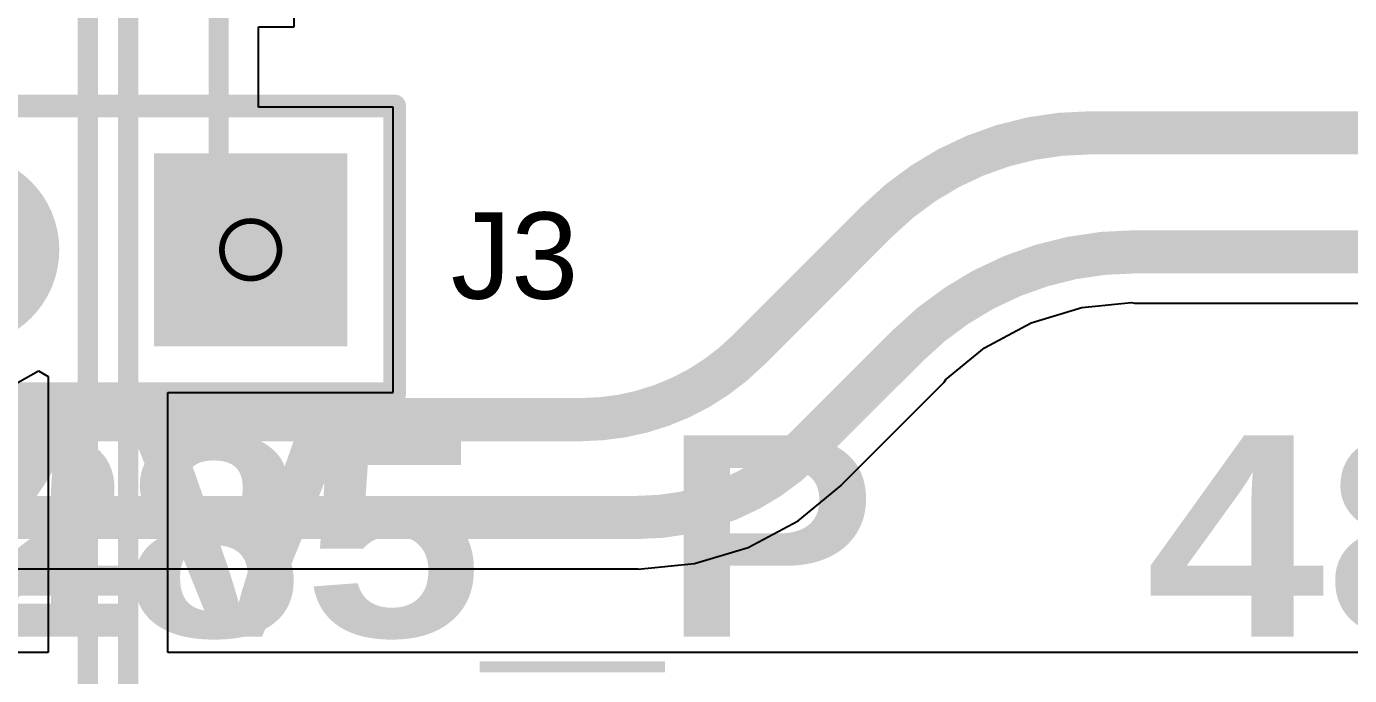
# Model space of a CAD drawing. Header units: inches. Extents: x -25 to 209, y 65 to 158.
# Drawn here: x 17.29 to 28.96, y 79.3 to 85.03 of the extents above; entities that cross this region are included whole.
import ezdxf

# ---------------------------------------------------------------- set-up
doc = ezdxf.new("R2010")
doc.units = ezdxf.units.IN
for name, color, linetype in [('Bottom Layer', 5, 'Continuous'), ('Bottom Solder', 6, 'Continuous'), ('Drill Drawing', 1, 'Continuous'), ('Multi-Layer', 9, 'Continuous'), ('Pad Holes', 156, 'Continuous'), ('Top Layer', 1, 'Continuous'), ('Top Overlay', 2, 'Continuous'), ('Top Solder', 216, 'Continuous')]:
    doc.layers.add(name, color=color, linetype=linetype)
doc.styles.add('Arial', font='', dxfattribs={"height": 0.2})
doc.styles.add('Arial Black_Bold', font='', dxfattribs={"height": 0.2})
doc.styles.get('Arial').set_extended_font_data('Arial')
doc.styles.get('Arial Black_Bold').set_extended_font_data('Arial Black', bold=True)

# ---------------------------------------------------------------- blocks, each defined once
blk = doc.blocks.new('HDR1X2__63')
at = {"layer": 'Bottom Layer'}
blk.add_hatch(color=5, dxfattribs=at).paths.add_polyline_path([(-0.75, 0.75), (0.75, 0.75), (0.75, -0.75), (-0.75, -0.75)])
h = blk.add_hatch(color=5, dxfattribs=at)
edge = h.paths.add_edge_path()
edge.add_arc((2.54, 0), 0.75, 0, 360)
at = {"layer": 'Bottom Solder'}
blk.add_hatch(color=6, dxfattribs=at).paths.add_polyline_path([(-0.852, 0.852), (0.852, 0.852), (0.852, -0.852), (-0.852, -0.852)])
h = blk.add_hatch(color=6, dxfattribs=at)
edge = h.paths.add_edge_path()
edge.add_arc((2.54, 0), 0.852, 0, 360)
at = {"layer": 'Multi-Layer'}
blk.add_hatch(color=9, dxfattribs=at).paths.add_polyline_path([(-0.75, 0.75), (0.75, 0.75), (0.75, -0.75), (-0.75, -0.75)])
h = blk.add_hatch(color=9, dxfattribs=at)
edge = h.paths.add_edge_path()
edge.add_arc((2.54, 0), 0.75, 0, 360)
at = {"layer": 'Pad Holes'}
h = blk.add_hatch(color=7, dxfattribs=at)
edge = h.paths.add_edge_path()
edge.add_arc((0, 0), 0.45, 0, 360)
h = blk.add_hatch(color=7, dxfattribs=at)
edge = h.paths.add_edge_path()
edge.add_arc((2.54, 0), 0.45, 0, 360)
at = {"layer": 'Top Layer'}
blk.add_hatch(color=1, dxfattribs=at).paths.add_polyline_path([(-0.75, 0.75), (0.75, 0.75), (0.75, -0.75), (-0.75, -0.75)])
h = blk.add_hatch(color=1, dxfattribs=at)
edge = h.paths.add_edge_path()
edge.add_arc((2.54, 0), 0.75, 0, 360)
at = {"layer": 'Top Solder'}
blk.add_hatch(color=216, dxfattribs=at).paths.add_polyline_path([(-0.852, 0.852), (0.852, 0.852), (0.852, -0.852), (-0.852, -0.852)])
h = blk.add_hatch(color=216, dxfattribs=at)
edge = h.paths.add_edge_path()
edge.add_arc((2.54, 0), 0.852, 0, 360)
at = {"layer": 'Top Overlay'}
for points in [[(3.81, 1.27, 0.2, 0.2, 0), (-1.27, 1.27, 0.2, 0.2, 0)], [(-1.27, 1.27, 0.2, 0.2, 0), (-1.27, -1.27, 0.2, 0.2, 0)], [(3.81, 1.27, 0.2, 0.2, 0), (3.81, -1.27, 0.2, 0.2, 0)], [(3.81, -1.27, 0.2, 0.2, 0), (-1.27, -1.27, 0.2, 0.2, 0)]]:
    blk.add_lwpolyline(points, format="xyseb", dxfattribs=at)
for points in [[(-1.32, 1.27, 0.1, 0.1, 1), (-1.22, 1.27, 0.1, 0.1, 1)], [(-1.32, 1.27, 0.1, 0.1, 1), (-1.22, 1.27, 0.1, 0.1, 1)], [(3.76, 1.27, 0.1, 0.1, 1), (3.86, 1.27, 0.1, 0.1, 1)], [(3.76, 1.27, 0.1, 0.1, 1), (3.86, 1.27, 0.1, 0.1, 1)], [(-1.32, -1.27, 0.1, 0.1, 1), (-1.22, -1.27, 0.1, 0.1, 1)], [(-1.32, -1.27, 0.1, 0.1, 1), (-1.22, -1.27, 0.1, 0.1, 1)], [(3.76, -1.27, 0.1, 0.1, 1), (3.86, -1.27, 0.1, 0.1, 1)], [(3.76, -1.27, 0.1, 0.1, 1), (3.86, -1.27, 0.1, 0.1, 1)]]:
    blk.add_lwpolyline(points, format="xyseb", close=True, dxfattribs=at)

msp = doc.modelspace()

# ---------------------------------------------------------------- linework, layer by layer
at = {"layer": 'Bottom Layer'}
for p, q in [((26.15, 82.413), (26.597, 82.548)), ((26.597, 82.548), (27.036, 82.592)), ((27.036, 82.592), (27.061, 82.587)), ((27.061, 82.587), (67.387, 82.587)), ((25.738, 82.193), (26.15, 82.413)), ((25.396, 81.913), (25.738, 82.193)), ((24.476, 80.985), (25.382, 81.891)), ((25.382, 81.891), (25.396, 81.913)), ((24.094, 80.667), (24.478, 80.982)), ((24.478, 80.982), (24.476, 80.985)), ((23.655, 80.432), (24.094, 80.667)), ((23.179, 80.288), (23.655, 80.432)), ((12.624, 80.243), (22.684, 80.243)), ((22.684, 80.239), (23.179, 80.288)), ((22.684, 80.243), (22.684, 80.239))]:
    msp.add_line(p, q, dxfattribs=at)
for points in [[(24.798, 83.316, 0.381, 0.381, -0.198912), (26.668, 84.09, 0.381, 0.381, 0)], [(26.668, 84.09, 0.381, 0.381, 0), (67.729, 84.09, 0.381, 0.381, 0)], [(26.668, 84.09, 0.381, 0.381, 0), (26.668, 84.09, 0.381, 0.381, 0)], [(23.654, 82.171, 0.381, 0.381, 0), (24.798, 83.316, 0.381, 0.381, 0)], [(25.062, 82.212, 0.381, 0.381, -0.198905), (27.061, 83.04, 0.381, 0.381, 0)], [(27.061, 83.04, 0.381, 0.381, 0), (67.717, 83.04, 0.381, 0.381, 0)], [(24.155, 81.305, 0.381, 0.381, 0), (25.062, 82.212, 0.381, 0.381, 0)], [(23.654, 82.171, 0.381, 0.381, -0.198913), (22.177, 81.559, 0.381, 0.381, 0)], [(13.76, 81.559, 0.381, 0.381, 0), (22.175, 81.559, 0.381, 0.381, 0)], [(22.175, 81.559, 0.381, 0.381, 0), (22.177, 81.559, 0.381, 0.381, 0)], [(24.155, 81.305, 0.381, 0.381, -0.198912), (22.684, 80.696, 0.381, 0.381, 0)], [(12.624, 80.696, 0.381, 0.381, 0), (22.684, 80.696, 0.381, 0.381, 0)]]:
    msp.add_lwpolyline(points, format="xyseb", dxfattribs=at)
for points in [[(26.573, 84.09, 0.191, 0.191, 1), (26.763, 84.09, 0.191, 0.191, 1)], [(26.573, 84.09, 0.191, 0.191, 1), (26.763, 84.09, 0.191, 0.191, 1)], [(26.573, 84.09, 0.191, 0.191, 1), (26.763, 84.09, 0.191, 0.191, 1)], [(26.573, 84.09, 0.191, 0.191, 1), (26.763, 84.09, 0.191, 0.191, 1)], [(24.703, 83.316, 0.191, 0.191, 1), (24.893, 83.316, 0.191, 0.191, 1)], [(24.703, 83.316, 0.191, 0.191, 1), (24.893, 83.316, 0.191, 0.191, 1)], [(26.966, 83.04, 0.191, 0.191, 1), (27.156, 83.04, 0.191, 0.191, 1)], [(26.966, 83.04, 0.191, 0.191, 1), (27.156, 83.04, 0.191, 0.191, 1)], [(24.966, 82.212, 0.191, 0.191, 1), (25.157, 82.212, 0.191, 0.191, 1)], [(24.966, 82.212, 0.191, 0.191, 1), (25.157, 82.212, 0.191, 0.191, 1)], [(23.558, 82.171, 0.191, 0.191, 1), (23.749, 82.171, 0.191, 0.191, 1)], [(23.558, 82.171, 0.191, 0.191, 1), (23.749, 82.171, 0.191, 0.191, 1)], [(22.08, 81.559, 0.191, 0.191, 1), (22.271, 81.559, 0.191, 0.191, 1)], [(22.08, 81.559, 0.191, 0.191, 1), (22.271, 81.559, 0.191, 0.191, 1)], [(22.081, 81.559, 0.191, 0.191, 1), (22.272, 81.559, 0.191, 0.191, 1)], [(22.081, 81.559, 0.191, 0.191, 1), (22.272, 81.559, 0.191, 0.191, 1)], [(24.06, 81.305, 0.191, 0.191, 1), (24.251, 81.305, 0.191, 0.191, 1)], [(24.06, 81.305, 0.191, 0.191, 1), (24.251, 81.305, 0.191, 0.191, 1)], [(22.588, 80.696, 0.191, 0.191, 1), (22.779, 80.696, 0.191, 0.191, 1)], [(22.588, 80.696, 0.191, 0.191, 1), (22.779, 80.696, 0.191, 0.191, 1)]]:
    msp.add_lwpolyline(points, format="xyseb", close=True, dxfattribs=at)
at = {"layer": 'Drill Drawing'}
for points in [[(19.52, 83.058, 0.0508, 0.0508, 1), (19.012, 83.058, 0.0508, 0.0508, 1)], [(18.999, 83.058, 0.0254, 0.0254, 1), (19.025, 83.058, 0.0254, 0.0254, 1)], [(19.507, 83.058, 0.0254, 0.0254, 1), (19.533, 83.058, 0.0254, 0.0254, 1)]]:
    msp.add_lwpolyline(points, format="xyseb", close=True, dxfattribs=at)
at = {"layer": 'Top Layer'}
for p, q in [((19.648, 85.027), (19.648, 85.971)), ((19.334, 84.316), (19.334, 85.027)), ((19.334, 85.027), (19.648, 85.027)), ((20.524, 84.316), (19.334, 84.316)), ((20.524, 81.8), (20.524, 84.316)), ((17.212, 81.886), (17.393, 81.99)), ((17.393, 81.99), (17.48, 81.939)), ((17.48, 81.939), (17.48, 79.503)), ((18.535, 79.503), (18.535, 81.8)), ((18.535, 81.8), (20.524, 81.8)), ((17.48, 79.503), (1.268, 79.503)), ((32.665, 79.503), (18.535, 79.503))]:
    msp.add_line(p, q, dxfattribs=at)
for points in [[(18.984, 83.34, 0.178, 0.178, 0), (18.984, 85.741, 0.178, 0.178, 0)], [(17.83, 73.673, 0.178, 0.178, 0), (17.83, 85.389, 0.178, 0.178, 0)], [(18.186, 73.673, 0.178, 0.178, 0), (18.186, 85.389, 0.178, 0.178, 0)], [(19.266, 83.058, 0.178, 0.178, -0.414214), (18.984, 83.34, 0.178, 0.178, 0)]]:
    msp.add_lwpolyline(points, format="xyseb", dxfattribs=at)
for points in [[(18.94, 83.34, 0.0889, 0.0889, 1), (19.028, 83.34, 0.0889, 0.0889, 1)], [(18.94, 83.34, 0.0889, 0.0889, 1), (19.028, 83.34, 0.0889, 0.0889, 1)], [(19.222, 83.058, 0.0889, 0.0889, 1), (19.31, 83.058, 0.0889, 0.0889, 1)]]:
    msp.add_lwpolyline(points, format="xyseb", close=True, dxfattribs=at)

# ---------------------------------------------------------------- block references
at = {"rotation": 180}
msp.add_blockref('HDR1X2__63', (19.266, 83.058), dxfattribs=at)

# ---------------------------------------------------------------- texts
at = {"layer": 'Top Overlay', "style": 'Arial'}
msp.add_text('J3', height=0.762, dxfattribs=at).set_placement((21.031, 82.626))
at = {"layer": 'Top Overlay', "style": 'Arial Black_Bold'}
for p in [(-14.976, 79.643), (7.884, 79.643)]:
    msp.add_text('GND   485_P   485_N   12V', height=1.778, rotation=360, dxfattribs=at).set_placement(p)

doc.saveas('drawing.dxf')
